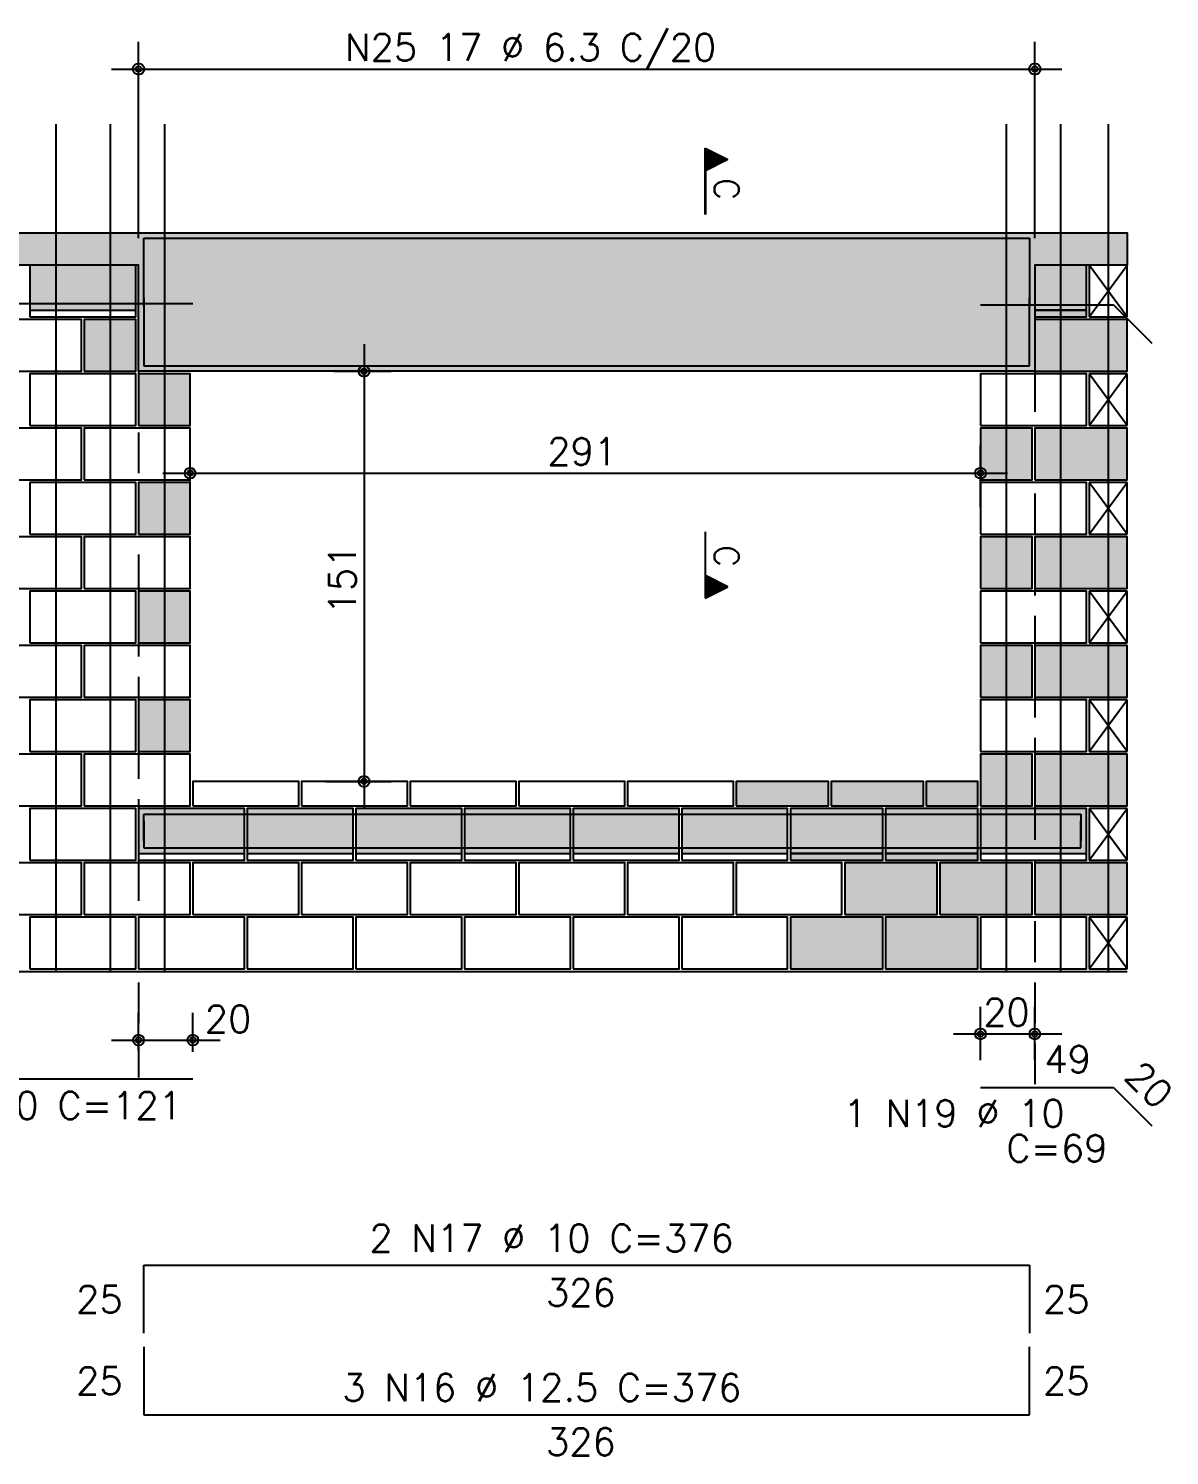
# Model space of a CAD drawing. Extents: x -1.9 to 86, y -1.6 to 60.9.
# Drawn here: x 46.74 to 55.14, y 28.55 to 39.05 of the extents above; entities that cross this region are included whole.
import ezdxf

# ---------------------------------------------------------------- set-up
doc = ezdxf.new("R2010")
doc.units = 0
doc.header["$MEASUREMENT"] = 0
doc.linetypes.add('ESTILO_TQS_0001', pattern=[0.45, 0.3, -0.15])
for name, color, linetype in [('PENA_01', 1, 'CONTINUOUS'), ('PENA_02', 2, 'CONTINUOUS'), ('PENA_03', 3, 'CONTINUOUS'), ('PENA_05', 5, 'CONTINUOUS'), ('PENA_09', 254, 'CONTINUOUS'), ('PENA_11', 252, 'CONTINUOUS'), ('PENA_21', 100, 'CONTINUOUS'), ('PENA_23', 50, 'CONTINUOUS')]:
    doc.layers.add(name, color=color, linetype=linetype)
doc.styles.get("Standard").update_dxf_attribs({"font": 'ROMANS.SHX'})

msp = doc.modelspace()

# ---------------------------------------------------------------- linework, layer by layer
at = {"layer": 'PENA_01', "linetype": 'Continuous'}
for p, q in [((47.551532, 37.510798), (47.551532, 38.956016)), ((54.151532, 37.510798), (54.151532, 38.956016)), ((47.351532, 38.756016), (54.351532, 38.756016)), ((46.751532, 36.980798), (47.531532, 36.980798)), ((54.151532, 36.980798), (54.531532, 36.980798)), ((49.211977, 36.730798), (49.211977, 33.310798)), ((48.988489, 36.530798), (49.411977, 36.530798)), ((47.931532, 35.720798), (47.931532, 35.980392)), ((53.751532, 35.530798), (53.751532, 35.980392)), ((47.731532, 35.780392), (53.951532, 35.780392)), ((48.931532, 33.510798), (49.411977, 33.510798)), ((47.551532, 32.980798), (48.331532, 32.980798)), ((48.351532, 32.980798), (49.131532, 32.980798)), ((49.151532, 32.980798), (49.931532, 32.980798)), ((49.951532, 32.980798), (50.731532, 32.980798)), ((50.751532, 32.980798), (51.531532, 32.980798)), ((51.551532, 32.980798), (52.331532, 32.980798)), ((52.351532, 32.980798), (53.031532, 32.980798)), ((53.051532, 32.980798), (53.731532, 32.980798)), ((53.751532, 32.980798), (54.531532, 32.980798)), ((53.751532, 31.457645), (53.751532, 31.851222)), ((54.151532, 31.457645), (54.151532, 31.851222)), ((47.551532, 31.530798), (47.551532, 31.806662)), ((47.951532, 31.520798), (47.951532, 31.806662)), ((53.551532, 31.651222), (54.351532, 31.651222)), ((47.351532, 31.606662), (48.151532, 31.606662))]:
    msp.add_line(p, q, dxfattribs=at)
at = {"layer": 'PENA_01', "linetype": 'ESTILO_TQS_0001'}
for p, q in [((47.551532, 36.530798), (47.551532, 31.330798)), ((54.151532, 36.530798), (54.151532, 31.257645))]:
    msp.add_line(p, q, dxfattribs=at)
at = {"layer": 'PENA_02', "linetype": 'Continuous'}
for p, q in [((54.831532, 37.310798), (54.551532, 37.310798)), ((54.551532, 37.310798), (54.551532, 36.930798)), ((54.831532, 36.930798), (54.831532, 37.310798)), ((54.551532, 36.930798), (54.831532, 36.930798)), ((54.831532, 36.510798), (54.551532, 36.510798)), ((54.551532, 36.510798), (54.551532, 36.130798)), ((54.831532, 36.130798), (54.831532, 36.510798)), ((54.551532, 36.130798), (54.831532, 36.130798)), ((54.831532, 35.710798), (54.551532, 35.710798)), ((54.551532, 35.710798), (54.551532, 35.330798)), ((54.831532, 35.330798), (54.831532, 35.710798)), ((54.551532, 35.330798), (54.831532, 35.330798)), ((54.831532, 34.910798), (54.551532, 34.910798)), ((54.551532, 34.910798), (54.551532, 34.530798)), ((54.831532, 34.530798), (54.831532, 34.910798)), ((54.551532, 34.530798), (54.831532, 34.530798)), ((54.831532, 34.110798), (54.551532, 34.110798)), ((54.551532, 34.110798), (54.551532, 33.730798)), ((54.831532, 33.730798), (54.831532, 34.110798)), ((54.551532, 33.730798), (54.831532, 33.730798)), ((54.831532, 33.310798), (54.551532, 33.310798)), ((54.551532, 33.310798), (54.551532, 32.930798)), ((54.831532, 32.930798), (54.831532, 33.310798)), ((54.551532, 32.930798), (54.831532, 32.930798)), ((54.831532, 32.510798), (54.551532, 32.510798)), ((54.551532, 32.510798), (54.551532, 32.130798)), ((54.831532, 32.130798), (54.831532, 32.510798)), ((6.551532, 32.110798), (54.831532, 32.110798)), ((54.551532, 32.130798), (54.831532, 32.130798))]:
    msp.add_line(p, q, dxfattribs=at)
for points in [[(6.551532, 32.110798), (6.551532, 37.550798), (54.831532, 37.550798), (54.831532, 37.310798), (54.151532, 37.310798), (54.151532, 36.530798), (47.551532, 36.530798), (47.551532, 37.310798), (45.931532, 37.310798), (45.931532, 36.530798), (39.131532, 36.530798), (39.131532, 37.310798), (7.151532, 37.310798), (7.151532, 32.110798), (6.551532, 32.110798)], [(46.751532, 36.930798), (47.531532, 36.930798), (47.531532, 37.310798), (46.751532, 37.310798), (46.751532, 36.930798)], [(54.151532, 36.930798), (54.531532, 36.930798), (54.531532, 37.310798), (54.151532, 37.310798), (54.151532, 36.930798)], [(46.351532, 36.530798), (47.131532, 36.530798), (47.131532, 36.910798), (46.351532, 36.910798), (46.351532, 36.530798)], [(47.151532, 36.530798), (47.531532, 36.530798), (47.531532, 36.910798), (47.151532, 36.910798), (47.151532, 36.530798)], [(54.151532, 36.530798), (54.831532, 36.530798), (54.831532, 36.910798), (54.151532, 36.910798), (54.151532, 36.530798)], [(46.751532, 36.130798), (47.531532, 36.130798), (47.531532, 36.510798), (46.751532, 36.510798), (46.751532, 36.130798)], [(47.551532, 36.130798), (47.931532, 36.130798), (47.931532, 36.510798), (47.551532, 36.510798), (47.551532, 36.130798)], [(53.751532, 36.130798), (54.531532, 36.130798), (54.531532, 36.510798), (53.751532, 36.510798), (53.751532, 36.130798)], [(46.351532, 35.730798), (47.131532, 35.730798), (47.131532, 36.110798), (46.351532, 36.110798), (46.351532, 35.730798)], [(47.151532, 35.730798), (47.931532, 35.730798), (47.931532, 36.110798), (47.151532, 36.110798), (47.151532, 35.730798)], [(53.751532, 35.730798), (54.131532, 35.730798), (54.131532, 36.110798), (53.751532, 36.110798), (53.751532, 35.730798)], [(54.151532, 35.730798), (54.831532, 35.730798), (54.831532, 36.110798), (54.151532, 36.110798), (54.151532, 35.730798)], [(46.751532, 35.330798), (47.531532, 35.330798), (47.531532, 35.710798), (46.751532, 35.710798), (46.751532, 35.330798)], [(47.551532, 35.330798), (47.931532, 35.330798), (47.931532, 35.710798), (47.551532, 35.710798), (47.551532, 35.330798)], [(53.751532, 35.330798), (54.531532, 35.330798), (54.531532, 35.710798), (53.751532, 35.710798), (53.751532, 35.330798)], [(46.351532, 34.930798), (47.131532, 34.930798), (47.131532, 35.310798), (46.351532, 35.310798), (46.351532, 34.930798)], [(47.151532, 34.930798), (47.931532, 34.930798), (47.931532, 35.310798), (47.151532, 35.310798), (47.151532, 34.930798)], [(53.751532, 34.930798), (54.131532, 34.930798), (54.131532, 35.310798), (53.751532, 35.310798), (53.751532, 34.930798)], [(54.151532, 34.930798), (54.831532, 34.930798), (54.831532, 35.310798), (54.151532, 35.310798), (54.151532, 34.930798)], [(46.751532, 34.530798), (47.531532, 34.530798), (47.531532, 34.910798), (46.751532, 34.910798), (46.751532, 34.530798)], [(47.551532, 34.530798), (47.931532, 34.530798), (47.931532, 34.910798), (47.551532, 34.910798), (47.551532, 34.530798)], [(53.751532, 34.530798), (54.531532, 34.530798), (54.531532, 34.910798), (53.751532, 34.910798), (53.751532, 34.530798)], [(46.351532, 34.130798), (47.131532, 34.130798), (47.131532, 34.510798), (46.351532, 34.510798), (46.351532, 34.130798)], [(47.151532, 34.130798), (47.931532, 34.130798), (47.931532, 34.510798), (47.151532, 34.510798), (47.151532, 34.130798)], [(53.751532, 34.130798), (54.131532, 34.130798), (54.131532, 34.510798), (53.751532, 34.510798), (53.751532, 34.130798)], [(54.151532, 34.130798), (54.831532, 34.130798), (54.831532, 34.510798), (54.151532, 34.510798), (54.151532, 34.130798)], [(46.751532, 33.730798), (47.531532, 33.730798), (47.531532, 34.110798), (46.751532, 34.110798), (46.751532, 33.730798)], [(47.551532, 33.730798), (47.931532, 33.730798), (47.931532, 34.110798), (47.551532, 34.110798), (47.551532, 33.730798)], [(53.751532, 33.730798), (54.531532, 33.730798), (54.531532, 34.110798), (53.751532, 34.110798), (53.751532, 33.730798)], [(46.351532, 33.330798), (47.131532, 33.330798), (47.131532, 33.710798), (46.351532, 33.710798), (46.351532, 33.330798)], [(47.151532, 33.330798), (47.931532, 33.330798), (47.931532, 33.710798), (47.151532, 33.710798), (47.151532, 33.330798)], [(53.751532, 33.330798), (54.131532, 33.330798), (54.131532, 33.710798), (53.751532, 33.710798), (53.751532, 33.330798)], [(54.151532, 33.330798), (54.831532, 33.330798), (54.831532, 33.710798), (54.151532, 33.710798), (54.151532, 33.330798)], [(47.951532, 33.330798), (48.731532, 33.330798), (48.731532, 33.510798), (47.951532, 33.510798), (47.951532, 33.330798)], [(48.751532, 33.330798), (49.531532, 33.330798), (49.531532, 33.510798), (48.751532, 33.510798), (48.751532, 33.330798)], [(49.551532, 33.330798), (50.331532, 33.330798), (50.331532, 33.510798), (49.551532, 33.510798), (49.551532, 33.330798)], [(50.351532, 33.330798), (51.131532, 33.330798), (51.131532, 33.510798), (50.351532, 33.510798), (50.351532, 33.330798)], [(51.151532, 33.330798), (51.931532, 33.330798), (51.931532, 33.510798), (51.151532, 33.510798), (51.151532, 33.330798)], [(51.951532, 33.330798), (52.631532, 33.330798), (52.631532, 33.510798), (51.951532, 33.510798), (51.951532, 33.330798)], [(52.651532, 33.330798), (53.331532, 33.330798), (53.331532, 33.510798), (52.651532, 33.510798), (52.651532, 33.330798)], [(53.351532, 33.330798), (53.731532, 33.330798), (53.731532, 33.510798), (53.351532, 33.510798), (53.351532, 33.330798)], [(46.751532, 32.930798), (47.531532, 32.930798), (47.531532, 33.310798), (46.751532, 33.310798), (46.751532, 32.930798)], [(47.551532, 32.930798), (48.331532, 32.930798), (48.331532, 33.310798), (47.551532, 33.310798), (47.551532, 32.930798)], [(48.351532, 32.930798), (49.131532, 32.930798), (49.131532, 33.310798), (48.351532, 33.310798), (48.351532, 32.930798)], [(49.151532, 32.930798), (49.931532, 32.930798), (49.931532, 33.310798), (49.151532, 33.310798), (49.151532, 32.930798)], [(49.951532, 32.930798), (50.731532, 32.930798), (50.731532, 33.310798), (49.951532, 33.310798), (49.951532, 32.930798)], [(50.751532, 32.930798), (51.531532, 32.930798), (51.531532, 33.310798), (50.751532, 33.310798), (50.751532, 32.930798)], [(51.551532, 32.930798), (52.331532, 32.930798), (52.331532, 33.310798), (51.551532, 33.310798), (51.551532, 32.930798)], [(52.351532, 32.930798), (53.031532, 32.930798), (53.031532, 33.310798), (52.351532, 33.310798), (52.351532, 32.930798)], [(53.051532, 32.930798), (53.731532, 32.930798), (53.731532, 33.310798), (53.051532, 33.310798), (53.051532, 32.930798)], [(53.751532, 32.930798), (54.531532, 32.930798), (54.531532, 33.310798), (53.751532, 33.310798), (53.751532, 32.930798)], [(46.351532, 32.530798), (47.131532, 32.530798), (47.131532, 32.910798), (46.351532, 32.910798), (46.351532, 32.530798)], [(47.151532, 32.530798), (47.931532, 32.530798), (47.931532, 32.910798), (47.151532, 32.910798), (47.151532, 32.530798)], [(47.951532, 32.530798), (48.731532, 32.530798), (48.731532, 32.910798), (47.951532, 32.910798), (47.951532, 32.530798)], [(48.751532, 32.530798), (49.531532, 32.530798), (49.531532, 32.910798), (48.751532, 32.910798), (48.751532, 32.530798)], [(49.551532, 32.530798), (50.331532, 32.530798), (50.331532, 32.910798), (49.551532, 32.910798), (49.551532, 32.530798)], [(50.351532, 32.530798), (51.131532, 32.530798), (51.131532, 32.910798), (50.351532, 32.910798), (50.351532, 32.530798)], [(51.151532, 32.530798), (51.931532, 32.530798), (51.931532, 32.910798), (51.151532, 32.910798), (51.151532, 32.530798)], [(51.951532, 32.530798), (52.731532, 32.530798), (52.731532, 32.910798), (51.951532, 32.910798), (51.951532, 32.530798)], [(52.751532, 32.530798), (53.431532, 32.530798), (53.431532, 32.910798), (52.751532, 32.910798), (52.751532, 32.530798)], [(53.451532, 32.530798), (54.131532, 32.530798), (54.131532, 32.910798), (53.451532, 32.910798), (53.451532, 32.530798)], [(54.151532, 32.530798), (54.831532, 32.530798), (54.831532, 32.910798), (54.151532, 32.910798), (54.151532, 32.530798)], [(46.751532, 32.130798), (47.531532, 32.130798), (47.531532, 32.510798), (46.751532, 32.510798), (46.751532, 32.130798)], [(47.551532, 32.130798), (48.331532, 32.130798), (48.331532, 32.510798), (47.551532, 32.510798), (47.551532, 32.130798)], [(48.351532, 32.130798), (49.131532, 32.130798), (49.131532, 32.510798), (48.351532, 32.510798), (48.351532, 32.130798)], [(49.151532, 32.130798), (49.931532, 32.130798), (49.931532, 32.510798), (49.151532, 32.510798), (49.151532, 32.130798)], [(49.951532, 32.130798), (50.731532, 32.130798), (50.731532, 32.510798), (49.951532, 32.510798), (49.951532, 32.130798)], [(50.751532, 32.130798), (51.531532, 32.130798), (51.531532, 32.510798), (50.751532, 32.510798), (50.751532, 32.130798)], [(51.551532, 32.130798), (52.331532, 32.130798), (52.331532, 32.510798), (51.551532, 32.510798), (51.551532, 32.130798)], [(52.351532, 32.130798), (53.031532, 32.130798), (53.031532, 32.510798), (52.351532, 32.510798), (52.351532, 32.130798)], [(53.051532, 32.130798), (53.731532, 32.130798), (53.731532, 32.510798), (53.051532, 32.510798), (53.051532, 32.130798)], [(53.751532, 32.130798), (54.531532, 32.130798), (54.531532, 32.510798), (53.751532, 32.510798), (53.751532, 32.130798)]]:
    msp.add_lwpolyline(points, dxfattribs=at)
for centre, radius in [((47.551532, 38.756016), 0.041625), ((47.551532, 38.756016), 0.02075), ((54.151532, 38.756016), 0.041625), ((54.151532, 38.756016), 0.02075), ((49.211977, 36.530798), 0.04), ((49.211977, 36.530798), 0.02), ((47.931532, 35.780392), 0.04), ((47.931532, 35.780392), 0.02), ((53.751532, 35.780392), 0.04), ((53.751532, 35.780392), 0.02), ((49.211977, 33.510798), 0.04), ((49.211977, 33.510798), 0.02), ((47.551532, 31.606662), 0.04), ((47.551532, 31.606662), 0.02), ((47.951532, 31.606662), 0.04), ((47.951532, 31.606662), 0.02), ((53.751532, 31.651222), 0.04), ((53.751532, 31.651222), 0.02), ((54.151532, 31.651222), 0.04), ((54.151532, 31.651222), 0.02)]:
    msp.add_circle(centre, radius, dxfattribs=at)
at = {"layer": 'PENA_03', "linetype": 'Continuous'}
for p, q in [((51.724755, 37.685905), (51.724755, 38.172287)), ((51.724755, 38.172287), (51.890688, 38.089321)), ((51.72545, 38.171159), (51.889127, 38.089321)), ((51.725451, 38.171159), (51.725451, 38.007482)), ((51.737519, 38.165905), (51.737519, 38.012736)), ((51.750283, 38.159523), (51.750283, 38.019118)), ((51.763047, 38.153141), (51.763047, 38.0255)), ((51.775811, 38.146759), (51.775811, 38.031882)), ((51.788575, 38.140377), (51.788575, 38.038264)), ((51.890688, 38.089321), (51.72545, 38.006702)), ((51.889127, 38.089321), (51.725451, 38.007482)), ((51.801339, 38.133995), (51.801339, 38.044646)), ((51.814103, 38.127613), (51.814103, 38.051028)), ((51.826867, 38.121231), (51.826867, 38.05741)), ((51.839631, 38.114849), (51.839631, 38.063792)), ((51.852395, 38.108467), (51.852395, 38.070174)), ((51.86516, 38.102085), (51.86516, 38.076556)), ((51.877924, 38.095703), (51.877924, 38.082939)), ((51.725451, 38.006702), (51.725451, 37.685905)), ((47.551532, 37.310798), (47.551532, 37.310798)), ((54.151532, 37.310798), (54.151532, 37.310798)), ((54.551532, 36.930798), (54.831532, 37.310798)), ((54.831532, 36.930798), (54.551532, 37.310798)), ((48.788489, 36.530798), (48.788489, 36.530798)), ((54.551532, 36.130798), (54.831532, 36.510798)), ((54.831532, 36.130798), (54.551532, 36.510798)), ((54.551532, 35.330798), (54.831532, 35.710798)), ((54.831532, 35.330798), (54.551532, 35.710798)), ((47.931532, 35.520798), (47.931532, 35.520798)), ((51.724755, 35.347236), (51.724755, 34.860854)), ((51.725451, 35.026439), (51.725451, 35.347236)), ((53.751532, 35.330798), (53.751532, 35.330798)), ((51.890688, 34.94382), (51.72545, 35.026439)), ((51.725451, 34.861982), (51.725451, 35.025659)), ((51.889127, 34.94382), (51.725451, 35.025659)), ((51.737519, 34.867236), (51.737519, 35.020405)), ((51.750283, 34.873618), (51.750283, 35.014023)), ((51.763047, 34.88), (51.763047, 35.007641)), ((51.775811, 34.886382), (51.775811, 35.001259)), ((51.788575, 34.892764), (51.788575, 34.994877)), ((51.801339, 34.899146), (51.801339, 34.988495)), ((51.724755, 34.860854), (51.890688, 34.94382)), ((51.72545, 34.861982), (51.889127, 34.94382)), ((51.814103, 34.905528), (51.814103, 34.982113)), ((51.826867, 34.91191), (51.826867, 34.975731)), ((51.839631, 34.918292), (51.839631, 34.969349)), ((51.852395, 34.924674), (51.852395, 34.962967)), ((51.86516, 34.931056), (51.86516, 34.956585)), ((51.877924, 34.937438), (51.877924, 34.950202)), ((54.551532, 34.530798), (54.831532, 34.910798)), ((54.831532, 34.530798), (54.551532, 34.910798)), ((54.551532, 33.730798), (54.831532, 34.110798)), ((54.831532, 33.730798), (54.551532, 34.110798)), ((48.731532, 33.510798), (48.731532, 33.510798)), ((54.551532, 32.930798), (54.831532, 33.310798)), ((54.831532, 32.930798), (54.551532, 33.310798)), ((54.551532, 32.130798), (54.831532, 32.510798)), ((54.831532, 32.130798), (54.551532, 32.510798)), ((47.551532, 31.330798), (47.551532, 31.330798)), ((47.951532, 31.320798), (47.951532, 31.320798)), ((53.751532, 31.257645), (53.751532, 31.257645)), ((54.151532, 31.257645), (54.151532, 31.257645))]:
    msp.add_line(p, q, dxfattribs=at)
at = {"layer": 'PENA_05', "linetype": 'Continuous'}
for p, q in [((47.591532, 37.010798), (47.591532, 37.510798)), ((47.591532, 37.510798), (54.111532, 37.510798)), ((54.111532, 37.510798), (54.111532, 37.010798)), ((45.531532, 37.030798), (47.951532, 37.030798)), ((47.591532, 37.070798), (47.591532, 36.570798)), ((53.751532, 37.020798), (54.731532, 37.020798)), ((54.111532, 36.570798), (54.111532, 37.070798)), ((54.731532, 37.020798), (55.014375, 36.737955)), ((47.591532, 36.570798), (54.111532, 36.570798)), ((47.591532, 33.070798), (47.591532, 33.270798)), ((47.591532, 33.270798), (54.491532, 33.270798)), ((47.591532, 33.220798), (47.591532, 33.020798)), ((54.491532, 33.270798), (54.491532, 33.070798)), ((54.491532, 33.020798), (54.491532, 33.220798)), ((47.591532, 33.020798), (54.491532, 33.020798)), ((45.531532, 31.320798), (47.951532, 31.320798)), ((53.751532, 31.257645), (54.731532, 31.257645)), ((54.731532, 31.257645), (55.014375, 30.974802)), ((47.591532, 29.447793), (47.591532, 29.947793)), ((47.591532, 29.947793), (54.111532, 29.947793)), ((54.111532, 29.947793), (54.111532, 29.447793)), ((47.591532, 29.347793), (47.591532, 28.847793)), ((54.111532, 28.847793), (54.111532, 29.347793)), ((47.591532, 28.847793), (54.111532, 28.847793))]:
    msp.add_line(p, q, dxfattribs=at)
for points in [[(46.941532, 38.350798), (46.941532, 32.110798)], [(47.341532, 38.350798), (47.341532, 32.110798)], [(47.741532, 38.350798), (47.741532, 32.110798)], [(53.941532, 38.350798), (53.941532, 32.110798)], [(54.341532, 38.350798), (54.341532, 32.110798)], [(54.691532, 38.350798), (54.691532, 32.110798)]]:
    msp.add_lwpolyline(points, dxfattribs=at)
at = {"layer": 'PENA_09', "linetype": 'Continuous'}
for points in [[(46.751532, 36.980798), (47.531532, 36.980798), (47.531532, 37.310798), (46.751532, 37.310798), (46.751532, 36.980798)], [(54.151532, 36.980798), (54.531532, 36.980798), (54.531532, 37.310798), (54.151532, 37.310798), (54.151532, 36.980798)], [(47.551532, 32.980798), (48.331532, 32.980798), (48.331532, 33.310798), (47.551532, 33.310798), (47.551532, 32.980798)], [(48.351532, 32.980798), (49.131532, 32.980798), (49.131532, 33.310798), (48.351532, 33.310798), (48.351532, 32.980798)], [(49.151532, 32.980798), (49.931532, 32.980798), (49.931532, 33.310798), (49.151532, 33.310798), (49.151532, 32.980798)], [(49.951532, 32.980798), (50.731532, 32.980798), (50.731532, 33.310798), (49.951532, 33.310798), (49.951532, 32.980798)], [(50.751532, 32.980798), (51.531532, 32.980798), (51.531532, 33.310798), (50.751532, 33.310798), (50.751532, 32.980798)], [(51.551532, 32.980798), (52.331532, 32.980798), (52.331532, 33.310798), (51.551532, 33.310798), (51.551532, 32.980798)], [(52.351532, 32.980798), (53.031532, 32.980798), (53.031532, 33.310798), (52.351532, 33.310798), (52.351532, 32.980798)], [(53.051532, 32.980798), (53.731532, 32.980798), (53.731532, 33.310798), (53.051532, 33.310798), (53.051532, 32.980798)], [(53.751532, 32.980798), (54.531532, 32.980798), (54.531532, 33.310798), (53.751532, 33.310798), (53.751532, 32.980798)]]:
    msp.add_lwpolyline(points, dxfattribs=at)
for points in [[(46.751532, 36.980798), (47.531532, 36.980798), (47.531532, 37.310798)], [(46.751532, 36.980798), (47.531532, 37.310798), (46.751532, 37.310798)], [(46.751532, 36.980798), (46.751532, 37.310798), (46.751532, 36.980798)], [(54.151532, 36.980798), (54.531532, 36.980798), (54.531532, 37.310798)], [(54.151532, 36.980798), (54.531532, 37.310798), (54.151532, 37.310798)], [(54.151532, 36.980798), (54.151532, 37.310798), (54.151532, 36.980798)], [(47.551532, 32.980798), (48.331532, 32.980798), (48.331532, 33.310798)], [(47.551532, 32.980798), (48.331532, 33.310798), (47.551532, 33.310798)], [(47.551532, 32.980798), (47.551532, 33.310798), (47.551532, 32.980798)], [(48.351532, 32.980798), (49.131532, 32.980798), (49.131532, 33.310798)], [(48.351532, 32.980798), (49.131532, 33.310798), (48.351532, 33.310798)], [(48.351532, 32.980798), (48.351532, 33.310798), (48.351532, 32.980798)], [(49.151532, 32.980798), (49.931532, 32.980798), (49.931532, 33.310798)], [(49.151532, 32.980798), (49.931532, 33.310798), (49.151532, 33.310798)], [(49.151532, 32.980798), (49.151532, 33.310798), (49.151532, 32.980798)], [(49.951532, 32.980798), (50.731532, 32.980798), (50.731532, 33.310798)], [(49.951532, 32.980798), (50.731532, 33.310798), (49.951532, 33.310798)], [(49.951532, 32.980798), (49.951532, 33.310798), (49.951532, 32.980798)], [(50.751532, 32.980798), (51.531532, 32.980798), (51.531532, 33.310798)], [(50.751532, 32.980798), (51.531532, 33.310798), (50.751532, 33.310798)], [(50.751532, 32.980798), (50.751532, 33.310798), (50.751532, 32.980798)], [(51.551532, 32.980798), (52.331532, 32.980798), (52.331532, 33.310798)], [(51.551532, 32.980798), (52.331532, 33.310798), (51.551532, 33.310798)], [(51.551532, 32.980798), (51.551532, 33.310798), (51.551532, 32.980798)], [(52.351532, 32.980798), (53.031532, 32.980798), (53.031532, 33.310798)], [(52.351532, 32.980798), (53.031532, 33.310798), (52.351532, 33.310798)], [(52.351532, 32.980798), (52.351532, 33.310798), (52.351532, 32.980798)], [(53.051532, 32.980798), (53.731532, 32.980798), (53.731532, 33.310798)], [(53.051532, 32.980798), (53.731532, 33.310798), (53.051532, 33.310798)], [(53.051532, 32.980798), (53.051532, 33.310798), (53.051532, 32.980798)], [(53.751532, 32.980798), (54.531532, 32.980798), (54.531532, 33.310798)], [(53.751532, 32.980798), (54.531532, 33.310798), (53.751532, 33.310798)], [(53.751532, 32.980798), (53.751532, 33.310798), (53.751532, 32.980798)]]:
    msp.add_solid(points, dxfattribs=at)
at = {"layer": 'PENA_11', "linetype": 'Continuous'}
for points in [[(7.151532, 37.310798), (6.551532, 37.550798), (54.831532, 37.550798)], [(7.151532, 37.310798), (54.831532, 37.550798), (39.131532, 37.310798)], [(45.931532, 37.310798), (39.131532, 37.310798), (54.831532, 37.550798)], [(45.931532, 37.310798), (54.831532, 37.550798), (47.551532, 37.310798)], [(47.551532, 36.530798), (47.551532, 37.310798), (54.831532, 37.550798)], [(47.551532, 36.530798), (54.831532, 37.550798), (54.151532, 37.310798)], [(54.151532, 37.310798), (54.831532, 37.550798), (54.831532, 37.310798)], [(47.551532, 36.530798), (54.151532, 37.310798), (54.151532, 36.530798)]]:
    msp.add_solid(points, dxfattribs=at)
at = {"layer": 'PENA_21', "linetype": 'Continuous'}
for points in [[(54.151532, 36.530798), (54.831532, 36.530798), (54.831532, 36.910798), (54.151532, 36.910798), (54.151532, 36.530798)], [(54.151532, 35.730798), (54.831532, 35.730798), (54.831532, 36.110798), (54.151532, 36.110798), (54.151532, 35.730798)], [(54.151532, 34.930798), (54.831532, 34.930798), (54.831532, 35.310798), (54.151532, 35.310798), (54.151532, 34.930798)], [(54.151532, 34.130798), (54.831532, 34.130798), (54.831532, 34.510798), (54.151532, 34.510798), (54.151532, 34.130798)], [(54.151532, 33.330798), (54.831532, 33.330798), (54.831532, 33.710798), (54.151532, 33.710798), (54.151532, 33.330798)], [(51.951532, 33.330798), (52.631532, 33.330798), (52.631532, 33.510798), (51.951532, 33.510798), (51.951532, 33.330798)], [(51.951532, 33.330798), (52.631532, 33.330798), (52.631532, 33.510798), (51.951532, 33.510798), (51.951532, 33.330798)], [(52.651532, 33.330798), (53.331532, 33.330798), (53.331532, 33.510798), (52.651532, 33.510798), (52.651532, 33.330798)], [(52.651532, 33.330798), (53.331532, 33.330798), (53.331532, 33.510798), (52.651532, 33.510798), (52.651532, 33.330798)], [(52.351532, 32.930798), (53.031532, 32.930798), (53.031532, 32.980798), (52.351532, 32.980798), (52.351532, 32.930798)], [(52.751532, 32.530798), (53.431532, 32.530798), (53.431532, 32.910798), (52.751532, 32.910798), (52.751532, 32.530798)], [(53.051532, 32.930798), (53.731532, 32.930798), (53.731532, 32.980798), (53.051532, 32.980798), (53.051532, 32.930798)], [(53.451532, 32.530798), (54.131532, 32.530798), (54.131532, 32.910798), (53.451532, 32.910798), (53.451532, 32.530798)], [(54.151532, 32.530798), (54.831532, 32.530798), (54.831532, 32.910798), (54.151532, 32.910798), (54.151532, 32.530798)], [(52.351532, 32.130798), (53.031532, 32.130798), (53.031532, 32.510798), (52.351532, 32.510798), (52.351532, 32.130798)], [(53.051532, 32.130798), (53.731532, 32.130798), (53.731532, 32.510798), (53.051532, 32.510798), (53.051532, 32.130798)]]:
    msp.add_lwpolyline(points, dxfattribs=at)
for points in [[(54.151532, 36.530798), (54.831532, 36.530798), (54.831532, 36.910798)], [(54.151532, 36.530798), (54.831532, 36.910798), (54.151532, 36.910798)], [(54.151532, 36.530798), (54.151532, 36.910798), (54.151532, 36.530798)], [(54.151532, 35.730798), (54.831532, 35.730798), (54.831532, 36.110798)], [(54.151532, 35.730798), (54.831532, 36.110798), (54.151532, 36.110798)], [(54.151532, 35.730798), (54.151532, 36.110798), (54.151532, 35.730798)], [(54.151532, 34.930798), (54.831532, 34.930798), (54.831532, 35.310798)], [(54.151532, 34.930798), (54.831532, 35.310798), (54.151532, 35.310798)], [(54.151532, 34.930798), (54.151532, 35.310798), (54.151532, 34.930798)], [(54.151532, 34.130798), (54.831532, 34.130798), (54.831532, 34.510798)], [(54.151532, 34.130798), (54.831532, 34.510798), (54.151532, 34.510798)], [(54.151532, 34.130798), (54.151532, 34.510798), (54.151532, 34.130798)], [(54.151532, 33.330798), (54.831532, 33.330798), (54.831532, 33.710798)], [(54.151532, 33.330798), (54.831532, 33.710798), (54.151532, 33.710798)], [(54.151532, 33.330798), (54.151532, 33.710798), (54.151532, 33.330798)], [(51.951532, 33.330798), (52.631532, 33.330798), (52.631532, 33.510798)], [(51.951532, 33.330798), (52.631532, 33.510798), (51.951532, 33.510798)], [(51.951532, 33.330798), (51.951532, 33.510798), (51.951532, 33.330798)], [(51.951532, 33.330798), (52.631532, 33.330798), (52.631532, 33.510798)], [(51.951532, 33.330798), (52.631532, 33.510798), (51.951532, 33.510798)], [(51.951532, 33.330798), (51.951532, 33.510798), (51.951532, 33.330798)], [(52.651532, 33.330798), (53.331532, 33.330798), (53.331532, 33.510798)], [(52.651532, 33.330798), (53.331532, 33.510798), (52.651532, 33.510798)], [(52.651532, 33.330798), (52.651532, 33.510798), (52.651532, 33.330798)], [(52.651532, 33.330798), (53.331532, 33.330798), (53.331532, 33.510798)], [(52.651532, 33.330798), (53.331532, 33.510798), (52.651532, 33.510798)], [(52.651532, 33.330798), (52.651532, 33.510798), (52.651532, 33.330798)], [(52.351532, 32.930798), (53.031532, 32.930798), (53.031532, 32.980798)], [(52.351532, 32.930798), (53.031532, 32.980798), (52.351532, 32.980798)], [(52.351532, 32.930798), (52.351532, 32.980798), (52.351532, 32.930798)], [(52.751532, 32.530798), (53.431532, 32.530798), (53.431532, 32.910798)], [(52.751532, 32.530798), (53.431532, 32.910798), (52.751532, 32.910798)], [(52.751532, 32.530798), (52.751532, 32.910798), (52.751532, 32.530798)], [(53.051532, 32.930798), (53.731532, 32.930798), (53.731532, 32.980798)], [(53.051532, 32.930798), (53.731532, 32.980798), (53.051532, 32.980798)], [(53.051532, 32.930798), (53.051532, 32.980798), (53.051532, 32.930798)], [(53.451532, 32.530798), (54.131532, 32.530798), (54.131532, 32.910798)], [(53.451532, 32.530798), (54.131532, 32.910798), (53.451532, 32.910798)], [(53.451532, 32.530798), (53.451532, 32.910798), (53.451532, 32.530798)], [(54.151532, 32.530798), (54.831532, 32.530798), (54.831532, 32.910798)], [(54.151532, 32.530798), (54.831532, 32.910798), (54.151532, 32.910798)], [(54.151532, 32.530798), (54.151532, 32.910798), (54.151532, 32.530798)], [(52.351532, 32.130798), (53.031532, 32.130798), (53.031532, 32.510798)], [(52.351532, 32.130798), (53.031532, 32.510798), (52.351532, 32.510798)], [(52.351532, 32.130798), (52.351532, 32.510798), (52.351532, 32.130798)], [(53.051532, 32.130798), (53.731532, 32.130798), (53.731532, 32.510798)], [(53.051532, 32.130798), (53.731532, 32.510798), (53.051532, 32.510798)], [(53.051532, 32.130798), (53.051532, 32.510798), (53.051532, 32.130798)]]:
    msp.add_solid(points, dxfattribs=at)
at = {"layer": 'PENA_23', "linetype": 'Continuous'}
for points in [[(47.151532, 36.530798), (47.531532, 36.530798), (47.531532, 36.910798), (47.151532, 36.910798), (47.151532, 36.530798)], [(54.151532, 36.930798), (54.531532, 36.930798), (54.531532, 36.980798), (54.151532, 36.980798), (54.151532, 36.930798)], [(47.551532, 36.130798), (47.931532, 36.130798), (47.931532, 36.510798), (47.551532, 36.510798), (47.551532, 36.130798)], [(53.751532, 35.730798), (54.131532, 35.730798), (54.131532, 36.110798), (53.751532, 36.110798), (53.751532, 35.730798)], [(47.551532, 35.330798), (47.931532, 35.330798), (47.931532, 35.710798), (47.551532, 35.710798), (47.551532, 35.330798)], [(53.751532, 34.930798), (54.131532, 34.930798), (54.131532, 35.310798), (53.751532, 35.310798), (53.751532, 34.930798)], [(47.551532, 34.530798), (47.931532, 34.530798), (47.931532, 34.910798), (47.551532, 34.910798), (47.551532, 34.530798)], [(53.751532, 34.130798), (54.131532, 34.130798), (54.131532, 34.510798), (53.751532, 34.510798), (53.751532, 34.130798)], [(47.551532, 33.730798), (47.931532, 33.730798), (47.931532, 34.110798), (47.551532, 34.110798), (47.551532, 33.730798)], [(53.751532, 33.330798), (54.131532, 33.330798), (54.131532, 33.710798), (53.751532, 33.710798), (53.751532, 33.330798)], [(53.351532, 33.330798), (53.731532, 33.330798), (53.731532, 33.510798), (53.351532, 33.510798), (53.351532, 33.330798)]]:
    msp.add_lwpolyline(points, dxfattribs=at)
for points in [[(47.151532, 36.530798), (47.531532, 36.530798), (47.531532, 36.910798)], [(47.151532, 36.530798), (47.531532, 36.910798), (47.151532, 36.910798)], [(47.151532, 36.530798), (47.151532, 36.910798), (47.151532, 36.530798)], [(54.151532, 36.930798), (54.531532, 36.930798), (54.531532, 36.980798)], [(54.151532, 36.930798), (54.531532, 36.980798), (54.151532, 36.980798)], [(54.151532, 36.930798), (54.151532, 36.980798), (54.151532, 36.930798)], [(47.551532, 36.130798), (47.931532, 36.130798), (47.931532, 36.510798)], [(47.551532, 36.130798), (47.931532, 36.510798), (47.551532, 36.510798)], [(47.551532, 36.130798), (47.551532, 36.510798), (47.551532, 36.130798)], [(53.751532, 35.730798), (54.131532, 35.730798), (54.131532, 36.110798)], [(53.751532, 35.730798), (54.131532, 36.110798), (53.751532, 36.110798)], [(53.751532, 35.730798), (53.751532, 36.110798), (53.751532, 35.730798)], [(47.551532, 35.330798), (47.931532, 35.330798), (47.931532, 35.710798)], [(47.551532, 35.330798), (47.931532, 35.710798), (47.551532, 35.710798)], [(47.551532, 35.330798), (47.551532, 35.710798), (47.551532, 35.330798)], [(53.751532, 34.930798), (54.131532, 34.930798), (54.131532, 35.310798)], [(53.751532, 34.930798), (54.131532, 35.310798), (53.751532, 35.310798)], [(53.751532, 34.930798), (53.751532, 35.310798), (53.751532, 34.930798)], [(47.551532, 34.530798), (47.931532, 34.530798), (47.931532, 34.910798)], [(47.551532, 34.530798), (47.931532, 34.910798), (47.551532, 34.910798)], [(47.551532, 34.530798), (47.551532, 34.910798), (47.551532, 34.530798)], [(53.751532, 34.130798), (54.131532, 34.130798), (54.131532, 34.510798)], [(53.751532, 34.130798), (54.131532, 34.510798), (53.751532, 34.510798)], [(53.751532, 34.130798), (53.751532, 34.510798), (53.751532, 34.130798)], [(47.551532, 33.730798), (47.931532, 33.730798), (47.931532, 34.110798)], [(47.551532, 33.730798), (47.931532, 34.110798), (47.551532, 34.110798)], [(47.551532, 33.730798), (47.551532, 34.110798), (47.551532, 33.730798)], [(53.751532, 33.330798), (54.131532, 33.330798), (54.131532, 33.710798)], [(53.751532, 33.330798), (54.131532, 33.710798), (53.751532, 33.710798)], [(53.751532, 33.330798), (53.751532, 33.710798), (53.751532, 33.330798)], [(53.351532, 33.330798), (53.731532, 33.330798), (53.731532, 33.510798)], [(53.351532, 33.330798), (53.731532, 33.510798), (53.351532, 33.510798)], [(53.351532, 33.330798), (53.351532, 33.510798), (53.351532, 33.330798)]]:
    msp.add_solid(points, dxfattribs=at)

# ---------------------------------------------------------------- texts
at = {"layer": 'PENA_03', "linetype": 'Continuous'}
for s, p in [('N25 17 %%c 6.3 C/20', (49.071532, 38.816016)), ('291', (50.561532, 35.840392)), ('20', (48.039315, 31.661369)), ('20', (53.771532, 31.711222)), ('49', (54.222803, 31.365125)), ('1 N15 %%c 10 C=121', (45.18829, 31.024098)), ('1 N19 %%c 10', (52.743092, 30.966568)), ('C=69', (53.941043, 30.709444)), ('2 N17 %%c 10 C=376', (49.251532, 30.047793)), ('326', (50.551532, 29.647793)), ('25', (47.091532, 29.597793)), ('25', (54.211532, 29.597793)), ('25', (47.091532, 28.997793)), ('3 N16 %%c 12.5 C=376', (49.051532, 28.947793)), ('25', (54.211532, 28.997793)), ('326', (50.551532, 28.547793))]:
    msp.add_text(s, height=0.2, dxfattribs=at).set_placement(p)
for s, height, rotation, p in [('C', 0.18, 270, (51.791784, 37.953888)), ('C', 0.18, 270, (51.791784, 35.250682)), ('151', 0.2, 90, (49.151977, 34.740798)), ('20', 0.2, 315, (54.802243, 31.328355))]:
    msp.add_text(s, height=height, rotation=rotation, dxfattribs=at).set_placement(p)

doc.saveas('drawing.dxf')
